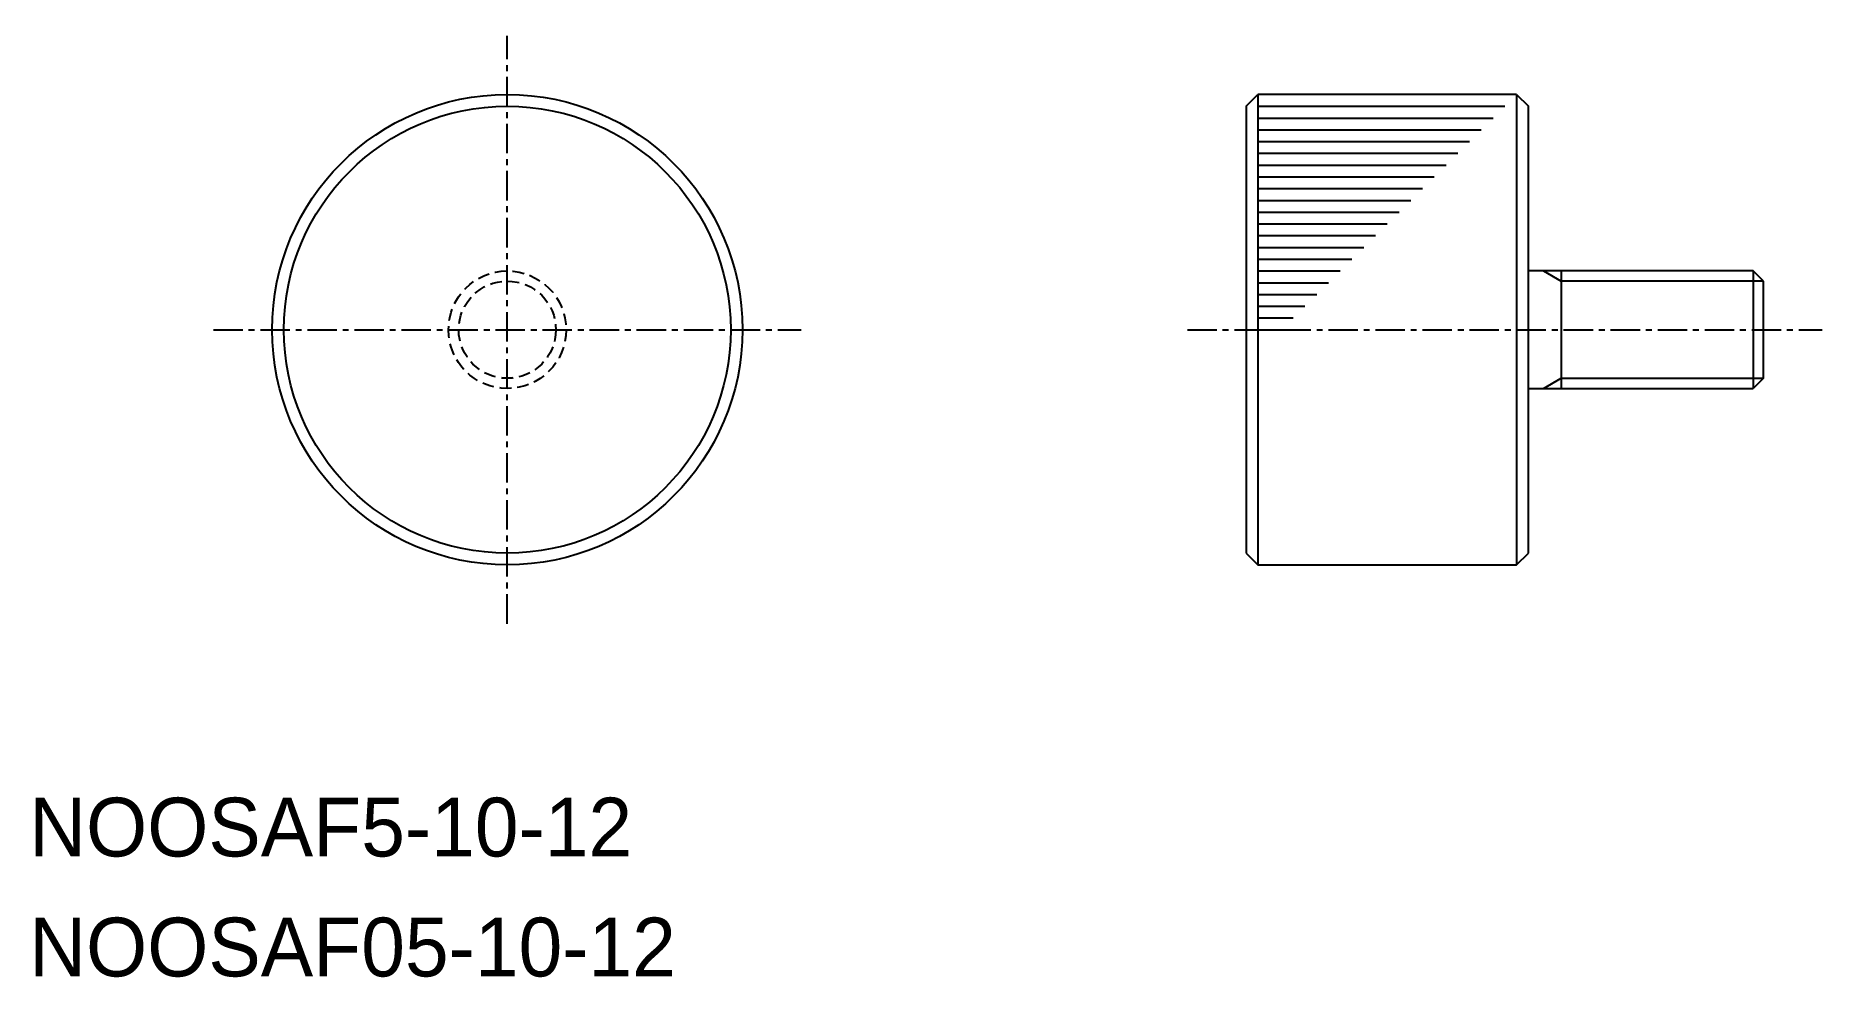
# Model space of a CAD drawing. Extents: x 0.3 to 76.2, y 0 to 40.
import ezdxf

# ---------------------------------------------------------------- set-up
doc = ezdxf.new("R2010")
doc.units = 0
doc.linetypes.add('CENTER', pattern=[2, 1.25, -0.25, 0.25, -0.25])
doc.linetypes.add('DASHED', pattern=[0.75, 0.5, -0.25])
doc.layers.get('0').update_dxf_attribs({"linetype": 'CONTINUOUS'})
doc.layers.add('CENTER', color=1, linetype='CENTER')

msp = doc.modelspace()

# ---------------------------------------------------------------- linework, layer by layer
at = {"color": 7, "linetype": 'CONTINUOUS'}
for p, q in [((51.75, 37), (52.25, 37.5)), ((52.25, 37.5), (52.25, 17.5)), ((63.25, 37.5), (52.25, 37.5)), ((63.25, 37.5), (63.25, 17.5)), ((63.25, 37.5), (63.75, 37)), ((51.75, 37), (51.75, 18)), ((52.25, 37), (62.75, 37)), ((52.25, 36.5), (62.25, 36.5)), ((63.75, 18), (63.75, 37)), ((52.25, 36), (61.75, 36)), ((52.25, 35.5), (61.25, 35.5)), ((52.25, 35), (60.75, 35)), ((52.25, 34.5), (60.25, 34.5)), ((52.25, 34), (59.75, 34)), ((52.25, 33.5), (59.25, 33.5)), ((52.25, 33), (58.75, 33)), ((52.25, 32.5), (58.25, 32.5)), ((52.25, 32), (57.75, 32)), ((52.25, 31.5), (57.25, 31.5)), ((52.25, 31), (56.75, 31)), ((52.25, 30.5), (56.25, 30.5)), ((52.25, 30), (55.75, 30)), ((73.317, 30), (63.75, 30)), ((65.15, 30), (65.15, 25)), ((73.75, 29.567), (73.317, 30)), ((73.317, 30), (73.317, 25)), ((52.25, 29.5), (55.25, 29.5)), ((52.25, 29), (54.75, 29)), ((73.75, 25.433), (73.75, 29.567)), ((52.25, 28.5), (54.25, 28.5)), ((52.25, 28), (53.75, 28)), ((52.25, 27.5), (53.25, 27.5)), ((73.75, 25.433), (73.317, 25)), ((63.75, 25), (73.317, 25)), ((51.75, 18), (52.25, 17.5)), ((52.25, 17.5), (63.25, 17.5)), ((63.25, 17.5), (63.75, 18))]:
    msp.add_line(p, q, dxfattribs=at)
at = {"color": 3, "linetype": 'CONTINUOUS'}
for p, q in [((64.4, 30), (65.15, 29.567)), ((73.75, 29.567), (65.15, 29.567)), ((64.4, 25), (65.15, 25.433)), ((65.15, 25.433), (73.75, 25.433))]:
    msp.add_line(p, q, dxfattribs=at)
at = {"color": 7, "linetype": 'CONTINUOUS'}
for radius in [10, 9.5]:
    msp.add_circle((20.329, 27.5), radius, dxfattribs=at)
at = {"color": 3, "linetype": 'DASHED'}
for radius in [2.5, 2.067]:
    msp.add_circle((20.329, 27.5), radius, dxfattribs=at)
at = {"layer": 'CENTER', "color": 1, "linetype": 'CENTER'}
for p, q in [((20.329, 15), (20.329, 40)), ((7.829, 27.5), (32.829, 27.5)), ((49.25, 27.5), (76.25, 27.5))]:
    msp.add_line(p, q, dxfattribs=at)

# ---------------------------------------------------------------- texts
at = {"color": 7, "linetype": 'CONTINUOUS'}
for s, p in [('NOOSAF5-10-12', (0, 5.101)), ('NOOSAF05-10-12', (0, 0))]:
    msp.add_text(s, height=2.5, dxfattribs=at).set_placement(p)

doc.saveas('drawing.dxf')
